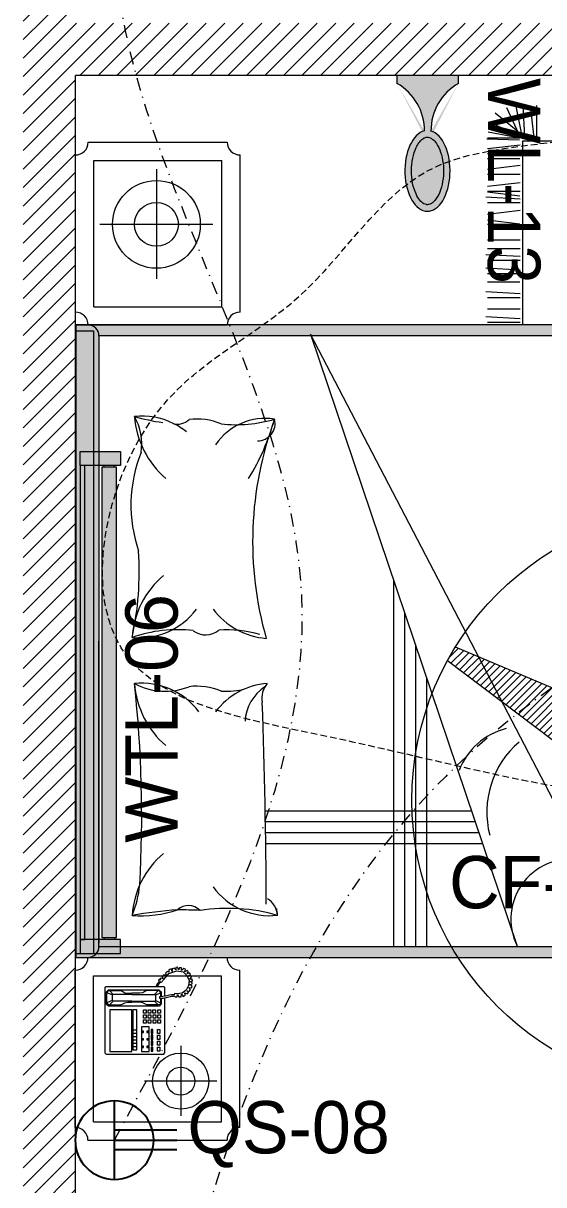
# Model space of a CAD drawing. Header units: inches. Extents: x 109699 to 44449955, y -10987 to 15824140.
# Drawn here: x 196293.4 to 196343.1, y -4169 to -4058 of the extents above; entities that cross this region are included whole.
import ezdxf

# ---------------------------------------------------------------- set-up
doc = ezdxf.new("R2010")
doc.units = ezdxf.units.IN
doc.header["$LTSCALE"] = 5
doc.header["$MEASUREMENT"] = 0
doc.linetypes.add('DASHDOT', pattern=[1, 0.5, -0.25, 0, -0.25])
doc.linetypes.add('DASHED2', pattern=[0.375, 0.25, -0.125])
doc.layers.get('0').update_dxf_attribs({"color": 123})
for name, color, linetype, lineweight in [('@NORMAL', 7, 'Continuous', 5), ('AC In', 244, 'DASHED2', 30), ('collum', 8, 'Continuous', 70), ('E-CF-Ceiling-Fan', 30, 'Continuous', 13), ('E-Con-Point', 5, 'DASHED2', 13), ('E-QS-Socket-15A', 1, 'Continuous', 9), ('E-WL-Wall-Light', 232, 'Continuous', 15), ('E-WTL-Wall-Tube-Light', 6, 'Continuous', 15), ('SB', 1, 'DASHDOT', 20), ('WALL-1', 8, 'Continuous', 9)]:
    doc.layers.add(name, color=color, linetype=linetype, lineweight=lineweight)
doc.layers.add('FURNITUR', color=7, linetype='Continuous', lineweight=5, true_color=0xe8e8e8)
doc.styles.get("Standard").update_dxf_attribs({"font": 'times.ttf'})

# ---------------------------------------------------------------- blocks, each defined once
blk = doc.blocks.new('vfdcx')
at = {"layer": 'FURNITUR', "lineweight": 0}
for points in [[(104135, -19120.3), (104970, -19120.3, 0.414214), (105000, -19090.3), (105000, -19090.3), (105000, -19058.5), (104983.9, -19058.5), (104983.9, -19105.3), (103280, -19105.3), (103280, -19058.5), (103270, -19058.5), (103270, -19090.3, 0.414215), (103300, -19120.3), (103300, -19120.3)], [(103280, -19058.5), (103280, -19105.3), (104983.9, -19105.3), (104983.9, -19058.5)]]:
    blk.add_hatch(color=256, dxfattribs=at).paths.add_polyline_path(points)
at = {"layer": 'FURNITUR'}
blk.add_hatch(color=256, dxfattribs=at).paths.add_polyline_path([(103350, -21058.5, -0.414214), (103300, -21008.5), (103300, -19120.3, -0.414214), (103270, -19090.3), (103270, -19470.3), (103270, -21088.5), (105000, -21088.5), (105000, -19470.9, 0.000054), (105000, -19470.9), (105000, -19090.9, -0.407651), (104970, -19120.3), (104970, -19700.2), (104974.8, -19698.6), (104970, -19701.1), (104970, -21008.5, -0.414214), (104920, -21058.5)])
for p, q in [((102805, -19055.3), (103235, -19055.3)), ((103270, -19058.5), (103270, -21088.5)), ((103280, -19105.3), (103280, -19058.5)), ((104983.9, -19058.5), (105000, -19058.5)), ((104983.9, -19058.5), (104983.9, -19105.3)), ((105000, -19058.5), (105000, -19090.3)), ((105000, -21088.5), (105000, -19058.5)), ((105035, -19055.9), (105465, -19055.9)), ((102770, -19090.3), (102770, -19470.3)), ((103270, -19090.3), (103270, -19470.3)), ((105000, -19090.9), (105000, -19470.9)), ((105500, -19090.9), (105500, -19470.9)), ((102820, -19105.3), (103220, -19105.3)), ((102820, -19105.3), (102820, -19455.3)), ((103220, -19105.3), (103220, -19455.3)), ((103300, -19120.3), (103300, -21008.5)), ((104970, -19120.3), (104135, -19120.3)), ((104970, -21008.5), (104970, -19120.3)), ((105050, -19105.9), (105450, -19105.9)), ((105050, -19105.9), (105050, -19455.9)), ((105275.2, -19431.9), (105275.2, -19122.3)), ((105450, -19105.9), (105450, -19455.9)), ((103007.7, -19137.3), (103005.4, -19139.6)), ((103005.4, -19139.6), (103005.4, -19297.3)), ((103007.7, -19137.3), (103188.3, -19137.3)), ((103012.3, -19149.9), (103012.3, -19210.5)), ((103126.6, -19149.9), (103012.3, -19149.9)), ((103126.6, -19210.5), (103126.6, -19149.9)), ((103136.9, -19146.5), (103141.5, -19140.8)), ((103136.9, -19284.8), (103136.9, -19146.5)), ((103141.5, -19144.2), (103140.3, -19148.8)), ((103140.3, -19148.8), (103140.3, -19179.6)), ((103140.3, -19148.8), (103150.6, -19159)), ((103141.5, -19140.8), (103175.8, -19140.8)), ((103146, -19141.9), (103141.5, -19144.2)), ((103146, -19141.9), (103173.5, -19141.9)), ((103151.8, -19156.8), (103146, -19141.9)), ((103150.6, -19159), (103151.8, -19156.8)), ((103150.6, -19210.5), (103150.6, -19159)), ((103167.8, -19156.8), (103151.8, -19156.8)), ((103167.8, -19156.8), (103173.5, -19141.9)), ((103168.9, -19159), (103167.8, -19156.8)), ((103179.2, -19148.8), (103168.9, -19159)), ((103168.9, -19210.5), (103168.9, -19159)), ((103173.5, -19141.9), (103178, -19144.2)), ((103175.8, -19140.8), (103181.5, -19146.5)), ((103178, -19144.2), (103179.2, -19148.8)), ((103179.2, -19148.8), (103179.2, -19179.6)), ((103181.5, -19146.5), (103181.5, -19283.6)), ((103188.3, -19137.3), (103190.6, -19139.6)), ((103190.6, -19139.6), (103190.6, -19297.3)), ((103140.3, -19179.6), (103142.6, -19185.3)), ((103142.6, -19185.3), (103146, -19191)), ((103176.9, -19185.3), (103173.5, -19191)), ((103179.2, -19179.6), (103176.9, -19185.3)), ((103012.3, -19210.5), (103126.6, -19210.5)), ((103016.9, -19212.8), (103016.9, -19224.2)), ((103126.6, -19212.8), (103016.9, -19212.8)), ((103026, -19212.8), (103026, -19224.2)), ((103035.2, -19212.8), (103035.2, -19224.2)), ((103044.3, -19212.8), (103044.3, -19224.2)), ((103053.5, -19212.8), (103053.5, -19224.2)), ((103062.6, -19212.8), (103062.6, -19224.2)), ((103071.7, -19212.8), (103071.7, -19224.2)), ((103126.6, -19224.2), (103126.6, -19212.8)), ((103146, -19191), (103147.2, -19199.1)), ((103147.2, -19199.1), (103147.2, -19210.5)), ((103147.2, -19232.2), (103147.2, -19210.5)), ((103150.6, -19210.5), (103150.6, -19272.2)), ((103168.9, -19210.5), (103168.9, -19272.2)), ((103173.5, -19191), (103172.3, -19199.1)), ((103172.3, -19199.1), (103172.3, -19210.5)), ((103172.3, -19232.2), (103172.3, -19210.5)), ((102931.5, -19442.7), (102931.5, -19244.6)), ((103012.3, -19236.8), (103012.3, -19257.3)), ((103079.7, -19236.8), (103012.3, -19236.8)), ((103016.9, -19224.2), (103126.6, -19224.2)), ((103023.7, -19239.1), (103023.7, -19242.5)), ((103027.2, -19239.1), (103023.7, -19239.1)), ((103023.7, -19242.5), (103027.2, -19242.5)), ((103023.7, -19251.6), (103023.7, -19255.1)), ((103027.2, -19251.6), (103023.7, -19251.6)), ((103027.2, -19242.5), (103027.2, -19239.1)), ((103027.2, -19255.1), (103027.2, -19251.6)), ((103047.7, -19239.1), (103044.3, -19239.1)), ((103044.3, -19239.1), (103044.3, -19242.5)), ((103044.3, -19242.5), (103047.7, -19242.5)), ((103047.7, -19251.6), (103044.3, -19251.6)), ((103044.3, -19251.6), (103044.3, -19255.1)), ((103047.7, -19242.5), (103047.7, -19239.1)), ((103047.7, -19255.1), (103047.7, -19251.6)), ((103068.3, -19239.1), (103064.9, -19239.1)), ((103064.9, -19239.1), (103064.9, -19242.5)), ((103064.9, -19242.5), (103068.3, -19242.5)), ((103068.3, -19251.6), (103064.9, -19251.6)), ((103064.9, -19251.6), (103064.9, -19255.1)), ((103068.3, -19242.5), (103068.3, -19239.1)), ((103068.3, -19255.1), (103068.3, -19251.6)), ((103079.7, -19257.3), (103079.7, -19236.8)), ((103090, -19249.3), (103090, -19242.5)), ((103090, -19242.5), (103099.2, -19242.5)), ((103099.2, -19249.3), (103090, -19249.3)), ((103099.2, -19242.5), (103099.2, -19249.3)), ((103103.7, -19242.5), (103112.9, -19242.5)), ((103103.7, -19249.3), (103103.7, -19242.5)), ((103112.9, -19249.3), (103103.7, -19249.3)), ((103112.9, -19242.5), (103112.9, -19249.3)), ((103117.5, -19249.3), (103117.5, -19242.5)), ((103117.5, -19242.5), (103126.6, -19242.5)), ((103126.6, -19249.3), (103117.5, -19249.3)), ((103126.6, -19242.5), (103126.6, -19249.3)), ((103140.3, -19251.6), (103142.6, -19245.9)), ((103140.3, -19282.5), (103140.3, -19251.6)), ((103142.6, -19245.9), (103146, -19240.2)), ((103146, -19240.2), (103147.2, -19232.2)), ((103173.5, -19240.2), (103172.3, -19232.2)), ((103176.9, -19245.9), (103173.5, -19240.2)), ((103179.2, -19251.6), (103176.9, -19245.9)), ((103179.2, -19282.5), (103179.2, -19251.6)), ((103012.3, -19257.3), (103079.7, -19257.3)), ((103013.4, -19263.1), (103013.4, -19267.6)), ((103024.9, -19263.1), (103013.4, -19263.1)), ((103013.4, -19267.6), (103024.9, -19267.6)), ((103013.4, -19280.2), (103024.9, -19280.2)), ((103013.4, -19287.1), (103013.4, -19280.2)), ((103023.7, -19255.1), (103027.2, -19255.1)), ((103024.9, -19267.6), (103024.9, -19263.1)), ((103024.9, -19280.2), (103024.9, -19287.1)), ((103029.5, -19263.1), (103029.5, -19267.6)), ((103040.9, -19263.1), (103029.5, -19263.1)), ((103029.5, -19267.6), (103040.9, -19267.6)), ((103029.5, -19287.1), (103029.5, -19280.2)), ((103029.5, -19280.2), (103040.9, -19280.2)), ((103040.9, -19267.6), (103040.9, -19263.1)), ((103040.9, -19280.2), (103040.9, -19287.1)), ((103044.3, -19255.1), (103047.7, -19255.1)), ((103045.5, -19263.1), (103045.5, -19267.6)), ((103056.9, -19263.1), (103045.5, -19263.1)), ((103045.5, -19267.6), (103056.9, -19267.6)), ((103045.5, -19280.2), (103056.9, -19280.2)), ((103045.5, -19287.1), (103045.5, -19280.2)), ((103056.9, -19267.6), (103056.9, -19263.1)), ((103056.9, -19280.2), (103056.9, -19287.1)), ((103072.9, -19263.1), (103061.5, -19263.1)), ((103061.5, -19263.1), (103061.5, -19267.6)), ((103061.5, -19267.6), (103072.9, -19267.6)), ((103061.5, -19287.1), (103061.5, -19280.2)), ((103061.5, -19280.2), (103072.9, -19280.2)), ((103064.9, -19255.1), (103068.3, -19255.1)), ((103072.9, -19267.6), (103072.9, -19263.1)), ((103072.9, -19280.2), (103072.9, -19287.1)), ((103090, -19261.9), (103090, -19255.1)), ((103090, -19255.1), (103099.2, -19255.1)), ((103099.2, -19261.9), (103090, -19261.9)), ((103090, -19275.6), (103090, -19268.8)), ((103090, -19268.8), (103099.2, -19268.8)), ((103099.2, -19275.6), (103090, -19275.6)), ((103090, -19288.2), (103090, -19281.3)), ((103090, -19281.3), (103099.2, -19281.3)), ((103099.2, -19255.1), (103099.2, -19261.9)), ((103099.2, -19268.8), (103099.2, -19275.6)), ((103099.2, -19281.3), (103099.2, -19288.2)), ((103103.7, -19261.9), (103103.7, -19255.1)), ((103103.7, -19255.1), (103112.9, -19255.1)), ((103112.9, -19261.9), (103103.7, -19261.9)), ((103103.7, -19268.8), (103112.9, -19268.8)), ((103103.7, -19275.6), (103103.7, -19268.8)), ((103112.9, -19275.6), (103103.7, -19275.6)), ((103103.7, -19288.2), (103103.7, -19281.3)), ((103103.7, -19281.3), (103112.9, -19281.3)), ((103112.9, -19255.1), (103112.9, -19261.9)), ((103112.9, -19268.8), (103112.9, -19275.6)), ((103112.9, -19281.3), (103112.9, -19288.2)), ((103117.5, -19261.9), (103117.5, -19255.1)), ((103117.5, -19255.1), (103126.6, -19255.1)), ((103126.6, -19261.9), (103117.5, -19261.9)), ((103117.5, -19267.6), (103126.6, -19267.6)), ((103117.5, -19274.5), (103117.5, -19267.6)), ((103126.6, -19274.5), (103117.5, -19274.5)), ((103117.5, -19281.3), (103126.6, -19281.3)), ((103117.5, -19288.2), (103117.5, -19281.3)), ((103126.6, -19255.1), (103126.6, -19261.9)), ((103126.6, -19267.6), (103126.6, -19274.5)), ((103126.6, -19281.3), (103126.6, -19288.2)), ((103142.6, -19290.5), (103136.9, -19284.8)), ((103140.3, -19282.5), (103150.6, -19272.2)), ((103141.5, -19287.1), (103140.3, -19282.5)), ((103151.8, -19274.5), (103146, -19289.3)), ((103150.6, -19272.2), (103151.8, -19274.5)), ((103167.8, -19274.5), (103151.8, -19274.5)), ((103162, -19285.9), (103158.6, -19285.9)), ((103158.6, -19285.9), (103158.8, -19295.8)), ((103162.7, -19295.1), (103162, -19285.9)), ((103168.9, -19272.2), (103167.8, -19274.5)), ((103167.8, -19274.5), (103173.5, -19289.3)), ((103179.2, -19282.5), (103168.9, -19272.2)), ((103181.5, -19283.6), (103175.8, -19290.5)), ((103178, -19287.1), (103179.2, -19282.5)), ((103197.5, -19279.3), (103190.6, -19276.8)), ((103190.6, -19281.3), (103195.7, -19282.8)), ((103195.7, -19282.8), (103200.3, -19286.4)), ((103200.7, -19282.5), (103197.5, -19279.3)), ((103203.1, -19284.8), (103200.7, -19282.5)), ((103207.3, -19283.2), (103203.1, -19284.8)), ((103209.4, -19285.2), (103207.3, -19283.2)), ((103207.7, -19288.6), (103209.4, -19285.2)), ((105426.5, -19277.4), (105126.4, -19277.4)), ((103005.4, -19297.3), (103007.7, -19299.6)), ((103159.7, -19299.6), (103007.7, -19299.6)), ((103024.9, -19287.1), (103013.4, -19287.1)), ((103040.9, -19287.1), (103029.5, -19287.1)), ((103056.9, -19287.1), (103045.5, -19287.1)), ((103072.9, -19287.1), (103061.5, -19287.1)), ((103099.2, -19288.2), (103090, -19288.2)), ((103112.9, -19288.2), (103103.7, -19288.2)), ((103126.6, -19288.2), (103117.5, -19288.2)), ((103146, -19289.3), (103141.5, -19287.1)), ((103158.7, -19290.5), (103142.6, -19290.5)), ((103146, -19289.3), (103158.7, -19289.3)), ((103158.8, -19295.8), (103161.5, -19307.3)), ((103161.5, -19307.3), (103164.3, -19318.2)), ((103162.3, -19289.3), (103173.5, -19289.3)), ((103175.8, -19290.5), (103162.4, -19290.5)), ((103164.3, -19302.5), (103162.7, -19295.1)), ((103188.3, -19299.6), (103163.7, -19299.6)), ((103167.1, -19313.4), (103164.3, -19302.5)), ((103167.8, -19318.9), (103167.1, -19313.4)), ((103173.5, -19289.3), (103178, -19287.1)), ((103190.6, -19297.3), (103188.3, -19299.6)), ((103200.3, -19286.4), (103201.5, -19288)), ((103201.5, -19288), (103203.9, -19287.8)), ((103203.9, -19287.8), (103201.5, -19290.2)), ((103201.5, -19290.2), (103210.8, -19298.5)), ((103210.6, -19286.4), (103207.7, -19288.6)), ((103213.6, -19289.6), (103210.6, -19286.4)), ((103210.8, -19298.5), (103225.9, -19311.4)), ((103211.2, -19296.2), (103213.6, -19289.6)), ((103217.4, -19293), (103211.2, -19296.2)), ((103222.6, -19298.1), (103217.4, -19293)), ((103221.4, -19305.3), (103222.6, -19298.1)), ((103226.7, -19302.1), (103221.4, -19305.3)), ((103226.1, -19311.7), (103233.7, -19333.5)), ((103231.1, -19306.7), (103226.7, -19302.1)), ((103229.3, -19311.8), (103231.1, -19306.7)), ((103236.3, -19311.1), (103229.3, -19311.7)), ((103238.3, -19318), (103236.3, -19311.1)), ((103028.3, -19343.9), (102836.2, -19343.9)), ((103162.2, -19328.2), (103161.8, -19333.7)), ((103161.8, -19333.7), (103168.5, -19334.9)), ((103168.5, -19334.9), (103162, -19338.8)), ((103162, -19338.8), (103162.5, -19345.1)), ((103164.8, -19325.6), (103162.2, -19328.2)), ((103162.5, -19345.1), (103169.9, -19345.8)), ((103169.9, -19345.8), (103163.4, -19350.9)), ((103164.3, -19318.2), (103164.1, -19324.2)), ((103164.1, -19324.2), (103164.8, -19325.6)), ((103167.6, -19324.9), (103167.8, -19318.9)), ((103171.7, -19327.9), (103167.6, -19324.9)), ((103170.8, -19333.3), (103171.7, -19327.9)), ((103172, -19347.9), (103170.8, -19333.3)), ((103180.7, -19359), (103172, -19347.9)), ((103233.7, -19333.5), (103230.5, -19350.9)), ((103231.6, -19320.5), (103238.3, -19318)), ((103239, -19320.3), (103231.6, -19320.5)), ((103239.5, -19352.3), (103233.9, -19346)), ((103233.9, -19346), (103241.1, -19346.2)), ((103235.8, -19330.3), (103240.7, -19325.6)), ((103242, -19330.3), (103235.8, -19330.3)), ((103236, -19338.1), (103243.2, -19336)), ((103242, -19341.6), (103236, -19338.1)), ((103240.7, -19325.6), (103239, -19320.3)), ((103241.1, -19346.2), (103242, -19341.6)), ((103243.2, -19336), (103242, -19330.3)), ((103163.4, -19350.9), (103166.4, -19356.2)), ((103166.4, -19356.2), (103173.3, -19354.8)), ((103173.3, -19354.8), (103170.1, -19361.3)), ((103170.1, -19361.3), (103173.6, -19365.4)), ((103173.6, -19365.4), (103178.9, -19361.5)), ((103178.9, -19361.5), (103178, -19367.8)), ((103178, -19367.8), (103182.4, -19370.5)), ((103193, -19365.4), (103180.7, -19359)), ((103182.4, -19370.5), (103187.9, -19365.9)), ((103187.9, -19365.9), (103187.2, -19373.5)), ((103187.2, -19373.5), (103192.1, -19374.9)), ((103192.1, -19374.9), (103195.1, -19368.7)), ((103206.9, -19366.6), (103193, -19365.4)), ((103195.1, -19368.7), (103197.9, -19374.9)), ((103197.9, -19374.9), (103201.8, -19375.4)), ((103201.8, -19375.4), (103203.4, -19368.7)), ((103203.4, -19368.7), (103206, -19376.1)), ((103206, -19376.1), (103210.4, -19374.9)), ((103220.3, -19360.8), (103206.9, -19366.6)), ((103210.4, -19374.9), (103210.6, -19368.7)), ((103210.6, -19368.7), (103215.9, -19373.3)), ((103215.9, -19373.3), (103219.6, -19371.5)), ((103219.6, -19371.5), (103218.9, -19364.5)), ((103218.9, -19364.5), (103223.8, -19370.5)), ((103230.5, -19350.9), (103220.3, -19360.8)), ((103223.8, -19370.5), (103227.5, -19367.3)), ((103227.5, -19367.3), (103224.7, -19361)), ((103224.7, -19361), (103231.2, -19363.8)), ((103230.9, -19354.8), (103237.6, -19356.9)), ((103234.2, -19361), (103230.9, -19354.8)), ((103231.2, -19363.8), (103234.2, -19361)), ((103237.6, -19356.9), (103239.5, -19352.3)), ((102820, -19455.3), (103220, -19455.3)), ((105050, -19455.9), (105450, -19455.9)), ((102805, -19505.3), (103235, -19505.3)), ((105035, -19505.9), (105465, -19505.9)), ((103581.4, -19576.2), (103581.4, -20168.9)), ((103611.4, -19575.8), (103611.4, -20158.8)), ((103641.4, -19575.3), (103641.4, -20148.6)), ((103671.4, -19574.8), (103671.4, -20138.5)), ((104974.8, -19698.6), (103301.2, -20263.5)), ((103535.5, -20447.3), (104974.8, -19698.6)), ((104303.5, -19925.2), (103300, -19925.2)), ((104214.6, -19955.2), (103300, -19955.2)), ((104125.7, -19985.2), (103300, -19985.2)), ((104036.9, -20015.2), (103300, -20015.2)), ((105006.4, -20271.4), (105006.4, -20182.5)), ((105016.8, -20271.4), (105022.1, -20177.3)), ((105043, -20271.4), (105043, -20182.5)), ((105074.5, -20271.4), (105074.5, -20182.5)), ((105084.9, -20271.4), (105090.2, -20177.3)), ((105117.3, -20270.6), (105117.3, -20182.6)), ((105139.8, -20271.4), (105139.8, -20182.5)), ((105150.3, -20271.4), (105155.6, -20177.3)), ((105176.5, -20271.4), (105176.5, -20182.5)), ((105187, -20271.4), (105192.2, -20177.3)), ((105208, -20271.4), (105208, -20182.5)), ((105231.6, -20271.4), (105231.6, -20182.5)), ((105274.5, -20270.6), (105274.5, -20182.6)), ((105276.1, -20270.6), (105286.5, -20182.5)), ((105312.7, -20271.4), (105302.3, -20182.5)), ((105333.7, -20271.4), (105333.7, -20182.5)), ((105344.2, -20271.4), (105349.4, -20177.3)), ((105352.5, -20270.6), (105363, -20182.5)), ((105365.1, -20271.4), (105365.1, -20182.5)), ((105389.2, -20271.4), (105378.7, -20182.5)), ((105411.7, -20271.4), (105411.7, -20182.5)), ((105435.8, -20271.4), (105425.3, -20182.5)), ((105454.5, -20270.6), (105454.5, -20182.6)), ((105454.5, -20270.6), (105454.5, -20182.6)), ((105468.1, -20271.4), (105468.1, -20182.5)), ((105468.1, -20271.4), (105468.1, -20182.5)), ((105492.2, -20271.4), (105481.7, -20182.5)), ((105492.2, -20271.4), (105481.7, -20182.5)), ((105505.2, -20269.7), (105508.7, -20180.3)), ((105510.9, -20270.6), (105510.9, -20182.6)), ((105510.9, -20270.6), (105527.4, -20184.2)), ((105516.4, -20270.6), (105553, -20190.6)), ((105529.2, -20265.2), (105579.3, -20202.8)), ((105511.2, -20273.7), (105593.9, -20234.8)), ((105511.5, -20278), (105598.7, -20260.6)), ((105000, -20279.1), (105503.8, -20279.1)), ((105503.8, -20279.1), (105503.8, -21464.6)), ((105511.5, -20309.9), (105600.4, -20299.4)), ((105514.3, -20284.7), (105600.2, -20279.5)), ((105512.2, -20317.5), (105600.2, -20317.5))]:
    blk.add_line(p, q, dxfattribs=at)
at = {"layer": 'FURNITUR', "lineweight": 0}
for p, q in [((103270, -19058.5), (105000, -19058.5)), ((103280, -19058.5), (104983.9, -19058.5)), ((104983.9, -19105.3), (103280, -19105.3)), ((103300, -19120.3), (104135, -19120.3)), ((104135, -19120.3), (103309.6, -19120.3))]:
    blk.add_line(p, q, dxfattribs=at)
at = {"layer": 'FURNITUR'}
for centre, radius in [((105275.2, -19277.4), 120), ((105275.2, -19277.4), 60), ((102931.5, -19343.9), 76.8), ((102931.5, -19343.9), 38.4)]:
    blk.add_circle(centre, radius, dxfattribs=at)
for centre, radius, start, end in [((102770, -19055.3), 35, 270, 0), ((103270, -19055.3), 35, 180, 270), ((105000, -19055.9), 35, 270, 0), ((105500, -19055.9), 35, 180, 270), ((103300, -19090.3), 30, 180, 270), ((104970, -19090.3), 30, 270, 0), ((103692.5, -19236.2), 308.5, 175.3048, 198.6942), ((101769.7, -19472.3), 1636.4, 4.8098, 9.1892), ((103497.8, -18938.6), 294.8, 247.5179, 264.267), ((103367.9, -19455.3), 245, 40.4189, 85.9871), ((103656.2, -15856.8), 3380.3, 266.8134, 276.1602), ((104036.1, -19462), 245, 94.0129, 139.5811), ((103825.7, -19237.5), 194.3, 306.5711, 5.89), ((104174.7, -19301.2), 176.7, 151.7736, 201.6983), ((104338.5, -19230.9), 194.3, 174.11, 233.4289), ((103788, -19335.3), 378.3, 353.4947, 19.1867), ((104326.9, -18374.3), 856.1, 257.7438, 273.6284), ((104128.1, -19455.3), 245, 40.4189, 85.9871), ((104507.3, -19595.5), 387.8, 68.2026, 108.9817), ((104766.8, -19462), 245, 94.0129, 139.5811), ((104674.1, -19080.8), 156.3, 261.5958, 298.9092), ((104556.4, -19237.5), 194.3, 333.7371, 5.89), ((105245.7, -19363.5), 517, 163.6046, 172.3273), ((103367.2, -19365), 44.6, 314.4736, 42.1713), ((101039.1, -19289.3), 2361.8, 357.3905, 358.8876), ((104556.4, -19237.5), 194.3, 320.9404, 333.7371), ((104774.6, -19335.1), 45.9, 165.3506, 223.2684), ((103843.8, -19388.6), 168.1, 337.017, 7.5368), ((104206.9, -19411.8), 54.7, 142.0833, 220.902), ((104574.5, -19388.6), 168.1, 337.017, 7.5368), ((102908.6, -19471.9), 495.6, 344.0243, 8.7071), ((103578.4, -19588.3), 194.3, 126.5711, 185.89), ((103825.7, -19595), 194.3, 4.3181, 53.4289), ((104345.8, -19594.9), 204, 127.1197, 175.09), ((104579.3, -19575.4), 165.1, 351.2621, 55.7572), ((102770, -19505.3), 35, 0, 90), ((103270, -19505.3), 35, 90, 180), ((104181.3, -19469.5), 183.4, 175.2233, 196.23), ((103836.3, -19468), 329.9, 343.7954, 3.5554), ((105101.6, -19494.5), 374.5, 173.8296, 196.4356), ((105000, -19505.9), 35, 0, 90), ((105500, -19505.9), 35, 90, 180), ((103908.6, -19641.6), 122.3, 33.628, 86.4744), ((104407.5, -20503.5), 963.1, 69.6507, 105.9631), ((104914.7, -18986.9), 637.3, 238.3499, 254.3137), ((103364.5, -2722.4), 16855.2, 270.17399, 272.05214), ((103980, -19625.9), 60.3, 49.0991, 101.3702), ((104731, -19554), 47.8, 179.7727, 283.8018), ((103381.6, -19551.4), 57, 273.4709, 328.5412), ((103367.9, -19363.9), 245, 274.0129, 278.3417), ((103714.5, -20279.2), 187.1, 14.1863, 69.1212), ((103667.3, -20433), 252.7, 40.629, 104.3712), ((103374.6, -20411.1), 164.9, 347.3109, 116.4454)]:
    blk.add_arc(centre, radius, start, end, dxfattribs=at)
blk = doc.blocks.new('1')
at = {"layer": 'E-CF-Ceiling-Fan', "linetype": 'ByBlock', "ltscale": 0.5}
h = blk.add_hatch(dxfattribs=at)
h.set_pattern_fill('ANSI31', color=256, scale=10)
edge = h.paths.add_edge_path()
edge.add_line((209066.54, -13067.12), (209064.64, -13070.41))
edge.add_line((209064.64, -13070.41), (209110.25, -13104.88))
edge.add_ellipse((209112.02, -13101.65), major_axis=(2.6, 2.6), ratio=1, start_angle=196.3128, end_angle=268.2872)
edge.add_line((209114.54, -13104.33), (209115.48, -13102.7))
edge.add_ellipse((209130.24, -13106.24), major_axis=(10.73, 10.73), ratio=1, start_angle=88.4423, end_angle=121.489, ccw=False)
edge.add_line((209119.81, -13095.22), (209120.85, -13093.41))
edge.add_ellipse((209117.27, -13092.56), major_axis=(2.6, 2.6), ratio=1, start_angle=301.6441, end_angle=373.6185)
edge.add_line((209119.19, -13089.42), (209066.54, -13067.12))
edge = h.paths.add_edge_path()
edge.add_ellipse((209131.09, -13116.74), major_axis=(2.63, 2.63), ratio=1, start_angle=316.8297, end_angle=387.839)
edge.add_line((209132.19, -13113.18), (209130.55, -13113.22))
edge.add_ellipse((209126.3, -13098.3), major_axis=(-10.97, 10.97), ratio=1, start_angle=145.1952, end_angle=150.8744, ccw=False)
edge.add_ellipse((209126.3, -13098.3), major_axis=(-10.97, 10.97), ratio=1, start_angle=122.4337, end_angle=145.1952, ccw=False)
edge.add_ellipse((209126.3, -13098.3), major_axis=(-10.97, 10.97), ratio=1, start_angle=118.5749, end_angle=122.4337, ccw=False)
edge.add_line((209121.91, -13113.18), (209119.57, -13113.18))
edge.add_ellipse((209120.63, -13116.71), major_axis=(2.6, 2.6), ratio=1, start_angle=61.681, end_angle=133.6503)
edge.add_line((209116.95, -13116.62), (209123.99, -13173.43))
edge.add_line((209123.99, -13173.43), (209127.78, -13173.44))
edge.add_line((209127.78, -13173.44), (209134.81, -13116.62))
h.paths.add_polyline_path([(209119.85, -13103.74, 1), (209131.91, -13103.74, 1)])
edge = h.paths.add_edge_path()
edge.add_line((209187.37, -13070.2), (209185.49, -13066.97))
edge.add_line((209185.49, -13066.97), (209132.57, -13089.42))
edge.add_ellipse((209134.49, -13092.56), major_axis=(-2.6, 2.6), ratio=1, start_angle=-13.6185, end_angle=58.3559)
edge.add_line((209130.91, -13093.41), (209131.96, -13095.22))
edge.add_ellipse((209121.52, -13106.24), major_axis=(10.73, 10.73), ratio=1, start_angle=328.511, end_angle=361.5577, ccw=False)
edge.add_line((209136.28, -13102.7), (209137.22, -13104.33))
edge.add_ellipse((209139.75, -13101.65), major_axis=(-2.6, 2.6), ratio=1, start_angle=91.7128, end_angle=163.2983)
edge.add_line((209141.49, -13104.89), (209187.37, -13070.2))
at = {"layer": 'E-CF-Ceiling-Fan', "ltscale": 10}
for p, q in [((209064.64, -13070.41), (209066.54, -13067.12)), ((209066.54, -13067.12), (209119.19, -13089.42)), ((209185.49, -13066.97), (209132.57, -13089.42)), ((209187.37, -13070.2), (209185.49, -13066.97)), ((209064.64, -13070.41), (209110.25, -13104.88)), ((209187.37, -13070.2), (209141.49, -13104.89)), ((209119.81, -13095.22), (209120.85, -13093.41)), ((209131.96, -13095.22), (209130.91, -13093.41)), ((209120.09, -13102.06), (209118.09, -13100.71)), ((209121.19, -13099.96), (209119.13, -13098.56)), ((209130.58, -13099.96), (209132.63, -13098.56)), ((209131.67, -13102.06), (209133.67, -13100.71)), ((209114.54, -13104.33), (209115.48, -13102.7)), ((209137.22, -13104.33), (209136.28, -13102.7)), ((209124.63, -13109.64), (209124.63, -13112.09)), ((209126.99, -13109.67), (209126.99, -13112.09)), ((209119.57, -13113.18), (209121.91, -13113.18)), ((209130.55, -13113.22), (209132.19, -13113.18)), ((209123.99, -13173.43), (209116.95, -13116.62)), ((209127.78, -13173.44), (209134.81, -13116.62)), ((209127.78, -13173.44), (209123.99, -13173.43))]:
    blk.add_line(p, q, dxfattribs=at)
for radius in [69.7, 6.03]:
    blk.add_circle((209125.88, -13103.74), radius, dxfattribs=at)
for centre, major_axis, start_param, end_param in [((209117.27, -13092.56), (2.6, 2.6), 5.264682, 6.520874), ((209134.49, -13092.56), (-2.6, 2.6), -0.237688, 1.018503), ((209130.24, -13106.24), (10.73, 10.73), 1.543609, 2.120384), ((209121.52, -13106.24), (10.73, 10.73), 5.733598, 6.310373), ((209122.76, -13097.19), (-2.74, 2.74), 0.462237, 1.148538), ((209129.01, -13097.19), (-2.74, 2.74), 3.563851, 4.250152), ((209118.16, -13104.58), (2.74, 2.74), 0.801842, 1.428905), ((209133.61, -13104.58), (-2.74, 2.74), -1.428905, -0.801842), ((209112.02, -13101.65), (2.6, 2.6), 3.426304, 4.682496), ((209139.75, -13101.65), (-2.6, 2.6), 1.60069, 2.856881), ((209121.46, -13109.86), (-2.74, 2.74), 2.745104, 3.314941), ((209130.16, -13109.86), (2.74, 2.74), 2.968245, 3.636223), ((209120.63, -13116.71), (2.6, 2.6), 1.076536, 2.332638), ((209126.3, -13098.3), (-10.97, 10.97), 2.069523, 2.633254), ((209131.09, -13116.74), (2.63, 2.63), 5.529722, 6.769067)]:
    blk.add_ellipse(centre, major_axis=major_axis, ratio=1, start_param=start_param, end_param=end_param, dxfattribs=at)
blk = doc.blocks.new('A$C63C712C3')
at = {"linetype": 'ByBlock', "ltscale": 0.5}
h = blk.add_hatch(color=256, dxfattribs=at)
h.dxf.hatch_style = 1
h.paths.add_polyline_path([(35.5, 102.6), (0, 102.6), (0, 0), (35.5, 0)])
h.paths.add_polyline_path([(1235.5, 102.6), (35.5, 102.6), (35.5, 90.2), (1235.5, 90.2)])
h.paths.add_polyline_path([(1270.9, 102.6), (1235.5, 102.6), (1235.5, 0), (1270.9, 0)])
h = blk.add_hatch(color=256, dxfattribs=at)
h.dxf.hatch_style = 1
h.set_gradient(color1=(255, 255, 0), rotation=269, name='CYLINDER')
h.paths.add_polyline_path([(1230.6, 47.6), (39.8, 47.6), (39.8, 10.1), (1230.6, 10.1)])
at = {"ltscale": 2}
for p, q in [((39.8, 42), (33.8, 42)), ((1230.6, 42), (1236.6, 42)), ((39.8, 15.9), (33.8, 15.9)), ((1230.6, 15.9), (1236.6, 15.9))]:
    blk.add_line(p, q, dxfattribs=at)
for points in [[(35.5, 102.6), (0, 102.6), (0, 0), (35.5, 0)], [(35.5, 102.6), (1235.5, 102.6), (1235.5, 90.2), (35.5, 90.2)], [(1235.5, 102.6), (1270.9, 102.6), (1270.9, 0), (1235.5, 0)], [(39.8, 47.6), (1230.6, 47.6), (1230.6, 10.1), (39.8, 10.1)]]:
    blk.add_lwpolyline(points, close=True, dxfattribs=at)
blk = doc.blocks.new('E-W-LIGHT')
at = {"linetype": 'ByBlock', "ltscale": 0.5}
h = blk.add_hatch(color=256, dxfattribs=at)
h.dxf.hatch_style = 1
h.set_gradient(color1=(255, 255, 255), color2=(255, 255, 0), name='CYLINDER')
edge = h.paths.add_edge_path()
edge.add_spline(control_points=[(-96.71, 1.24), (-96.9, 1.24), (-97.09, 1.2), (-97.5, 1.06), (-97.72, 0.95), (-98.19, 0.6), (-98.44, 0.37), (-98.93, -0.21), (-99.17, -0.56), (-99.79, -1.65), (-100.14, -2.5), (-100.67, -4.39), (-100.84, -5.43), (-101, -7.58), (-100.97, -8.68), (-100.73, -10.79), (-100.5, -11.8), (-99.9, -13.59), (-99.52, -14.37), (-98.8, -15.46), (-98.46, -15.84), (-97.82, -16.37), (-97.52, -16.54), (-97.03, -16.7), (-96.83, -16.72), (-96.43, -16.7), (-96.22, -16.66), (-95.76, -16.46), (-95.51, -16.3), (-94.98, -15.85), (-94.71, -15.55), (-94.19, -14.83), (-93.93, -14.4), (-93.32, -13.1), (-93.01, -12.13), (-92.58, -10.04), (-92.46, -8.91), (-92.46, -6.65), (-92.57, -5.51), (-92.99, -3.41), (-93.3, -2.44), (-93.99, -0.95), (-94.35, -0.39), (-95.08, 0.48), (-95.44, 0.79), (-96.02, 1.11), (-96.24, 1.18), (-96.54, 1.23), (-96.62, 1.24), (-96.71, 1.24)], knot_values=[0, 0, 0, 0, 0.194198, 0.194198, 0.388396, 0.388396, 0.582593, 0.582593, 0.776791, 0.776791, 1.110217, 1.110217, 1.443642, 1.443642, 1.777067, 1.777067, 2.110493, 2.110493, 2.443918, 2.443918, 2.701496, 2.701496, 2.959074, 2.959074, 3.169612, 3.169612, 3.38015, 3.38015, 3.590688, 3.590688, 3.801226, 3.801226, 4.011764, 4.011764, 4.36014, 4.36014, 4.708517, 4.708517, 5.056894, 5.056894, 5.405271, 5.405271, 5.69308, 5.69308, 5.980888, 5.980888, 6.192897, 6.192897, 6.283185, 6.283185, 6.283185, 6.283185], degree=3, periodic=0)
at = {"layer": 'E-WL-Wall-Light', "linetype": 'ByBlock', "ltscale": 0.5}
h = blk.add_hatch(color=256, dxfattribs=at)
h.dxf.hatch_style = 1
edge = h.paths.add_edge_path()
edge.add_ellipse((-96.71, -7.74), major_axis=(0, 10.72), ratio=0.5593, start_angle=187.7377, end_angle=531.0374)
edge.add_arc((-112, -18.47), 14.36, -60.536, 0.5737, ccw=False)
edge.add_line((-104.94, -30.97), (-104.94, -33.07))
edge.add_line((-104.94, -33.07), (-88.61, -33.07))
edge.add_line((-88.61, -33.07), (-88.61, -30.97))
edge.add_arc((-81.55, -18.47), 14.36, 179.5596, 240.536, ccw=False)
edge = h.paths.add_edge_path(flags=16)
edge.add_spline(control_points=[(-96.71, 1.24), (-96.9, 1.24), (-97.09, 1.2), (-97.5, 1.06), (-97.72, 0.95), (-98.19, 0.6), (-98.44, 0.37), (-98.93, -0.21), (-99.17, -0.56), (-99.79, -1.65), (-100.14, -2.5), (-100.67, -4.39), (-100.84, -5.43), (-101, -7.58), (-100.97, -8.68), (-100.73, -10.79), (-100.5, -11.8), (-99.9, -13.59), (-99.52, -14.37), (-98.8, -15.46), (-98.46, -15.84), (-97.82, -16.37), (-97.52, -16.54), (-97.03, -16.7), (-96.83, -16.72), (-96.43, -16.7), (-96.22, -16.66), (-95.76, -16.46), (-95.51, -16.3), (-94.98, -15.85), (-94.71, -15.55), (-94.19, -14.83), (-93.93, -14.4), (-93.32, -13.1), (-93.01, -12.13), (-92.58, -10.04), (-92.46, -8.91), (-92.46, -6.65), (-92.57, -5.51), (-92.99, -3.41), (-93.3, -2.44), (-93.99, -0.95), (-94.35, -0.39), (-95.08, 0.48), (-95.44, 0.79), (-96.02, 1.11), (-96.24, 1.18), (-96.54, 1.23), (-96.62, 1.24), (-96.71, 1.24)], knot_values=[0, 0, 0, 0, 0.194198, 0.194198, 0.388396, 0.388396, 0.582593, 0.582593, 0.776791, 0.776791, 1.110217, 1.110217, 1.443642, 1.443642, 1.777067, 1.777067, 2.110493, 2.110493, 2.443918, 2.443918, 2.701496, 2.701496, 2.959074, 2.959074, 3.169612, 3.169612, 3.38015, 3.38015, 3.590688, 3.590688, 3.801226, 3.801226, 4.011764, 4.011764, 4.36014, 4.36014, 4.708517, 4.708517, 5.056894, 5.056894, 5.405271, 5.405271, 5.69308, 5.69308, 5.980888, 5.980888, 6.192897, 6.192897, 6.283185, 6.283185, 6.283185, 6.283185], degree=3, periodic=0)
for p, q in [((-104.94, -30.97), (-104.94, -33.07)), ((-104.94, -33.07), (-88.61, -33.07)), ((-88.61, -33.07), (-88.61, -30.97))]:
    blk.add_line(p, q)
at = {"linetype": 'ByBlock', "ltscale": 0.5}
for centre, start, end in [((-112, -18.47), 299.464, 0.5737), ((-81.55, -18.47), 179.4263, 240.536)]:
    blk.add_arc(centre, 14.36, start, end, dxfattribs=at)
blk.add_ellipse((-96.71, -7.74), major_axis=(0, 10.72), ratio=0.5593, start_param=3.276641, end_param=9.268351, dxfattribs=at)
blk.add_open_spline([(-96.71, 1.24), (-96.9, 1.24), (-97.09, 1.2), (-97.5, 1.06), (-97.72, 0.95), (-98.19, 0.6), (-98.44, 0.37), (-98.93, -0.21), (-99.17, -0.56), (-99.79, -1.65), (-100.14, -2.5), (-100.67, -4.39), (-100.84, -5.43), (-101, -7.58), (-100.97, -8.68), (-100.73, -10.79), (-100.5, -11.8), (-99.9, -13.59), (-99.52, -14.37), (-98.8, -15.46), (-98.46, -15.84), (-97.82, -16.37), (-97.52, -16.54), (-97.03, -16.7), (-96.83, -16.72), (-96.43, -16.7), (-96.22, -16.66), (-95.76, -16.46), (-95.51, -16.3), (-94.98, -15.85), (-94.71, -15.55), (-94.19, -14.83), (-93.93, -14.4), (-93.32, -13.1), (-93.01, -12.13), (-92.58, -10.04), (-92.46, -8.91), (-92.46, -6.65), (-92.57, -5.51), (-92.99, -3.41), (-93.3, -2.44), (-93.99, -0.95), (-94.35, -0.39), (-95.08, 0.48), (-95.44, 0.79), (-96.02, 1.11), (-96.24, 1.18), (-96.54, 1.23), (-96.62, 1.24), (-96.71, 1.24)], degree=3, knots=[0, 0, 0, 0, 0.194198, 0.194198, 0.388396, 0.388396, 0.582593, 0.582593, 0.776791, 0.776791, 1.110217, 1.110217, 1.443642, 1.443642, 1.777067, 1.777067, 2.110493, 2.110493, 2.443918, 2.443918, 2.701496, 2.701496, 2.959074, 2.959074, 3.169612, 3.169612, 3.38015, 3.38015, 3.590688, 3.590688, 3.801226, 3.801226, 4.011764, 4.011764, 4.36014, 4.36014, 4.708517, 4.708517, 5.056894, 5.056894, 5.405271, 5.405271, 5.69308, 5.69308, 5.980888, 5.980888, 6.192897, 6.192897, 6.283185, 6.283185, 6.283185, 6.283185], dxfattribs=at)
blk = doc.blocks.new('A$C7D2A24B3')
at = {"lineweight": 25}
for p, q in [((9.86, 11.02), (9.86, 3.51)), ((9.86, 8.14), (15.82, 8.14)), ((9.86, 7.27), (15.82, 7.27)), ((9.86, 6.29), (15.82, 6.29))]:
    blk.add_line(p, q, dxfattribs=at)
blk.add_circle((9.86, 7.26), 3.75, dxfattribs=at)

msp = doc.modelspace()

# ---------------------------------------------------------------- hatches: boundary and pattern name
at = {"layer": '@NORMAL'}
h = msp.add_hatch(dxfattribs=at)
h.set_pattern_fill('ANSI31', scale=10, style=0)
h.set_pattern_definition([(45, (142732.3835, 2531118.5322), (-0.8838834765, 0.8838834765), [])])
h.paths.add_polyline_path([(196242.96, -3990.72), (196242.96, -3985.72), (196298.42, -3985.72), (196298.42, -4058.01), (196378.42, -4058.01), (196378.42, -4063.01), (196298.42, -4063.01), (196298.42, -4174.51), (196293.42, -4174.51), (196293.42, -3990.72)])

# ---------------------------------------------------------------- linework, layer by layer
at = {"layer": 'AC In', "ltscale": 4}
for points in [[(196307.83, -3767.22, 1.35), (196470.9, -3800.85), (196568.85, -4023.81), (196723.72, -4081.59, 0.26), (196738.95, -4085.08, 0.26), (196747.54, -4085.42, -0.02), (196752.35, -4077.04, 0.26)], [(196309.06, -3770.32, 1.36), (196519.07, -3899.96, -0.2), (196554.59, -4082.98), (196551.17, -4151.37), (196543.24, -4183.46, 0.16), (196543.46, -4196.38, 0.16), (196521.66, -4189.01, 0.16)]]:
    msp.add_spline(points, degree=3, dxfattribs=at)
at = {"layer": 'E-Con-Point', "ltscale": 0.5}
msp.add_spline([(196409.36, -4114.72, -0.04), (196358.42, -4132.27, 0.11), (196322.39, -4126.18, 0.11), (196302.78, -4117.7, 0.02), (196306.59, -4094.73, 0.19), (196319.9, -4084), (196332.02, -4072.13, 0.33), (196346.53, -4068.97, 0.19), (196359.93, -4066.76, 0.39), (196371.75, -4070.22, 0.53)], degree=3, dxfattribs=at)
at = {"layer": 'SB', "ltscale": 0.5}
for points in [[(196427.17, -4143.05, 0.06), (196454.69, -3983.26), (196468.74, -3846.62, -0.13), (196442.97, -3806.88), (196308.45, -3766.6, 1.36)], [(196532.33, -4186.03), (196542.88, -4080.2), (196532.9, -4035.81), (196492.83, -3904.52), (196453.05, -3805.55), (196315.04, -3767.08, 1.36)], [(196631.15, -4185.08), (196629.49, -4143.99), (196617.38, -4108.44), (196631.95, -4040.22, 0.29), (196566.32, -3991.31), (196496.92, -3839.4, -0.07), (196315.04, -3767.08, 1.36)], [(196621.24, -4183.47, 0.19), (196626.7, -4092.5), (196571.52, -4009.85), (196521.71, -3870.2), (196487.46, -3807.84), (196315.04, -3767.08, 1.36)], [(196748.99, -4166.87, -0.02), (196657.11, -4070.37), (196494.42, -3990.47, -0.23), (196458.9, -3808.61), (196307.28, -3767.2, 1.35)], [(196302.13, -4164.78, 0.19), (196319.94, -4111.34), (196302.17, -4051.17, 0.22), (196319.73, -3986), (196283, -3869.41), (196272.13, -3819.67, 0.51)], [(196261.6, -3820.83, 0.51), (196302.72, -3893.75), (196369.43, -3995.04), (196371.28, -4066.01)], [(196370.87, -4065.87, 0.19), (196377.75, -4089.14), (196338.23, -4125.92, 0.19), (196309.09, -4178.13), (196302.56, -4204.84)]]:
    msp.add_spline(points, degree=3, dxfattribs=at)
at = {"layer": 'WALL-1'}
for p, q in [((196298.42, -4174.51, -0.02), (196298.42, -4063.01, 0.19)), ((196378.42, -4063.01, 0.43), (196298.42, -4063.01, 0.26))]:
    msp.add_line(p, q, dxfattribs=at)

# ---------------------------------------------------------------- block references
at = {"layer": 'collum', "linetype": 'ByBlock', "xscale": 0.4, "yscale": 0.4, "zscale": 0.4}
msp.add_blockref('1', (112708.07, 1109.23, 0.11), dxfattribs=at)
at = {"layer": 'E-QS-Socket-15A', "xscale": -1, "rotation": 179.9999973020982}
msp.add_blockref('A$C7D2A24B3', (196292.27, -4157.51, 0.19), dxfattribs=at)
at = {"layer": 'E-WL-Wall-Light', "xscale": 0.3601041968213394, "yscale": 0.3601041968213394, "zscale": 0.3601041968213394, "rotation": 180}
msp.add_blockref('E-W-LIGHT', (196297.2, -4074.91, 0.33), dxfattribs=at)
at = {"layer": 'E-WTL-Wall-Tube-Light', "xscale": -0.03776802766688649, "yscale": 0.03776802766688649, "zscale": 0.03776802766688649, "rotation": 90}
msp.add_blockref('A$C63C712C3', (196302.72, -4098.93, 0.02), dxfattribs=at)
at = {"layer": 'FURNITUR', "xscale": 0.03494400001363829, "yscale": 0.03494400001363829, "zscale": 0.03494400001363829, "rotation": 89.99999999999991}
msp.add_blockref('vfdcx', (195632.51, -7755.97, 0.19), dxfattribs=at)

# ---------------------------------------------------------------- texts
at = {"layer": 'E-CF-Ceiling-Fan', "color": 1, "insert": (196334.09, -4137.61, 0.01), "char_height": 5, "width": 24.0847, "attachment_point": 1}
msp.add_mtext('{\\fCentury Gothic|b0|i0|c0|p34;\\C256;CF-05}', dxfattribs=at)
at = {"layer": 'E-QS-Socket-15A', "color": 1, "insert": (196309.1, -4167.41, 0.19), "char_height": 5, "width": 24.0847, "attachment_point": 7}
msp.add_mtext('{\\fCentury Gothic|b0|i0|c0|p34;\\C256;QS-08}', dxfattribs=at)
at = {"layer": 'E-WL-Wall-Light', "insert": (196337.74, -4082.94, 0.33), "char_height": 5, "width": 24.0847, "attachment_point": 9, "rotation": 270}
msp.add_mtext('{\\fCentury Gothic|b0|i0|c0|p34;WL-13}', dxfattribs=at)
at = {"layer": 'E-WTL-Wall-Tube-Light', "color": 1, "insert": (196308.24, -4136.35, -0.27), "char_height": 5, "width": 24.0847, "attachment_point": 7, "rotation": 90}
msp.add_mtext('{\\fCentury Gothic|b0|i0|c0|p34;\\C256;WTL-06}', dxfattribs=at)

doc.saveas('drawing.dxf')
